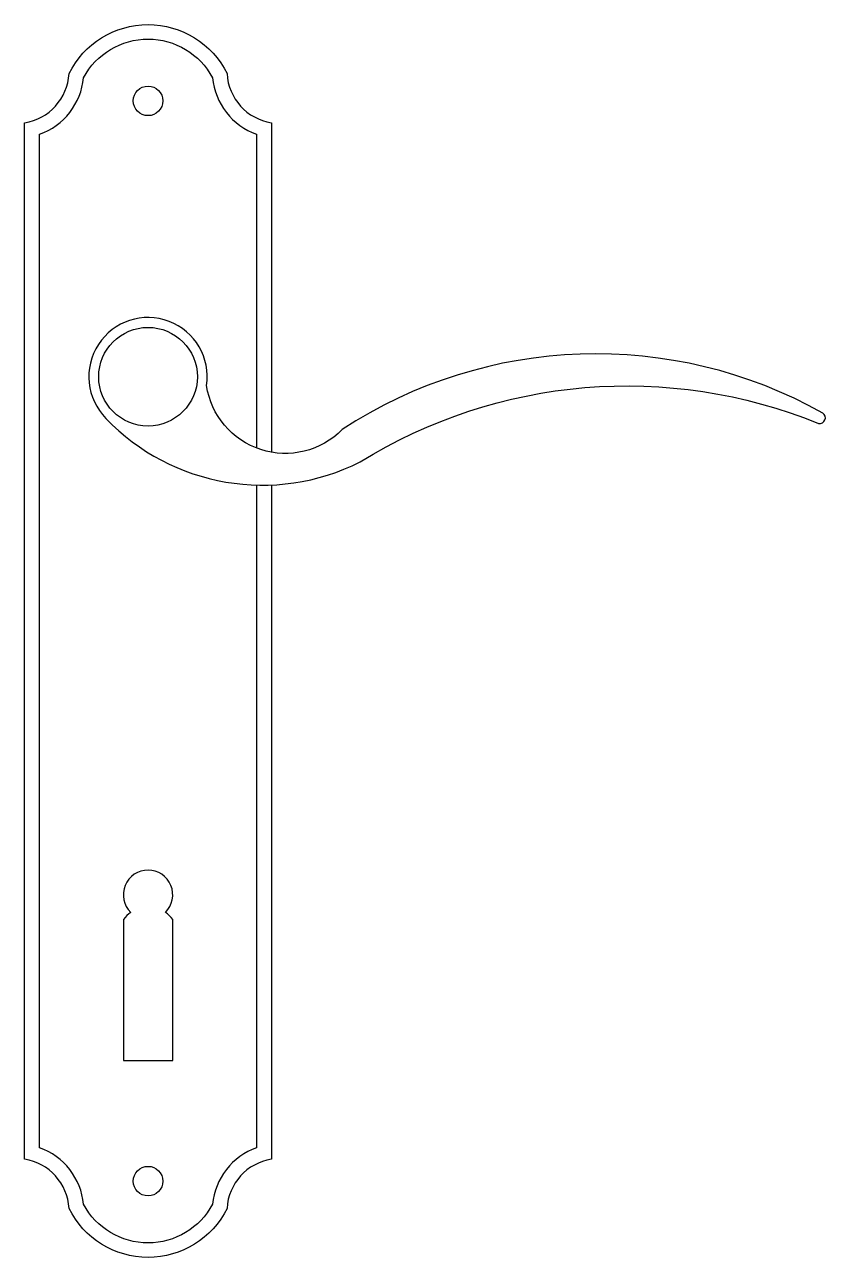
# Model space of a CAD drawing. Header units: metres. Extents: x 844 to 1039, y 748 to 1048.
import ezdxf

# ---------------------------------------------------------------- set-up
doc = ezdxf.new("R2010")
doc.units = ezdxf.units.M
doc.layers.add('3', color=3, linetype='Continuous')
doc.layers.add('7', color=7, linetype='Continuous')

msp = doc.modelspace()

# ---------------------------------------------------------------- linework, layer by layer
at = {"layer": '3'}
msp.add_lwpolyline([(900.63, 936.19), (900.63, 775.01, 0.29), (889.9, 761.24, -0.6), (858.56, 761.24, 0.29), (847.83, 775.01), (847.83, 1021.47, 0.29), (858.56, 1035.24, -0.6), (889.9, 1035.24, 0.29), (900.63, 1021.47), (900.63, 945.13)], format="xyb", dxfattribs=at)
msp.add_circle((874.23, 962.51), 12, dxfattribs=at)
at = {"layer": '7'}
for points in [[(904.23, 936.19), (904.23, 772.24, 0.35), (893.43, 760.24, -0.62), (855.03, 760.24, 0.35), (844.23, 772.24), (844.23, 1024.24, 0.35), (855.03, 1036.24, -0.62), (893.43, 1036.24, 0.35), (904.23, 1024.24), (904.23, 944.12)], [(864, 952.37, 0.33), (925.78, 941.81, -0.24), (1037.28, 951.15, 0.82), (1038.29, 953.66, 0.28), (921.44, 949.66, -0.62), (888.47, 960.38)]]:
    msp.add_lwpolyline(points, format="xyb", dxfattribs=at)
msp.add_lwpolyline([(868.23, 796.24), (880.23, 796.24), (880.23, 830.52, 0.07), (878.45, 832.24, 2.44), (870.02, 832.24, 0.07), (868.23, 830.52)], format="xyb", close=True, dxfattribs=at)
for centre in [(874.23, 1029.61), (874.23, 766.87)]:
    msp.add_circle(centre, 3.6, dxfattribs=at)
msp.add_arc((874.23, 962.51), 14.4, 351.5, 224.74, dxfattribs=at)

doc.saveas('drawing.dxf')
